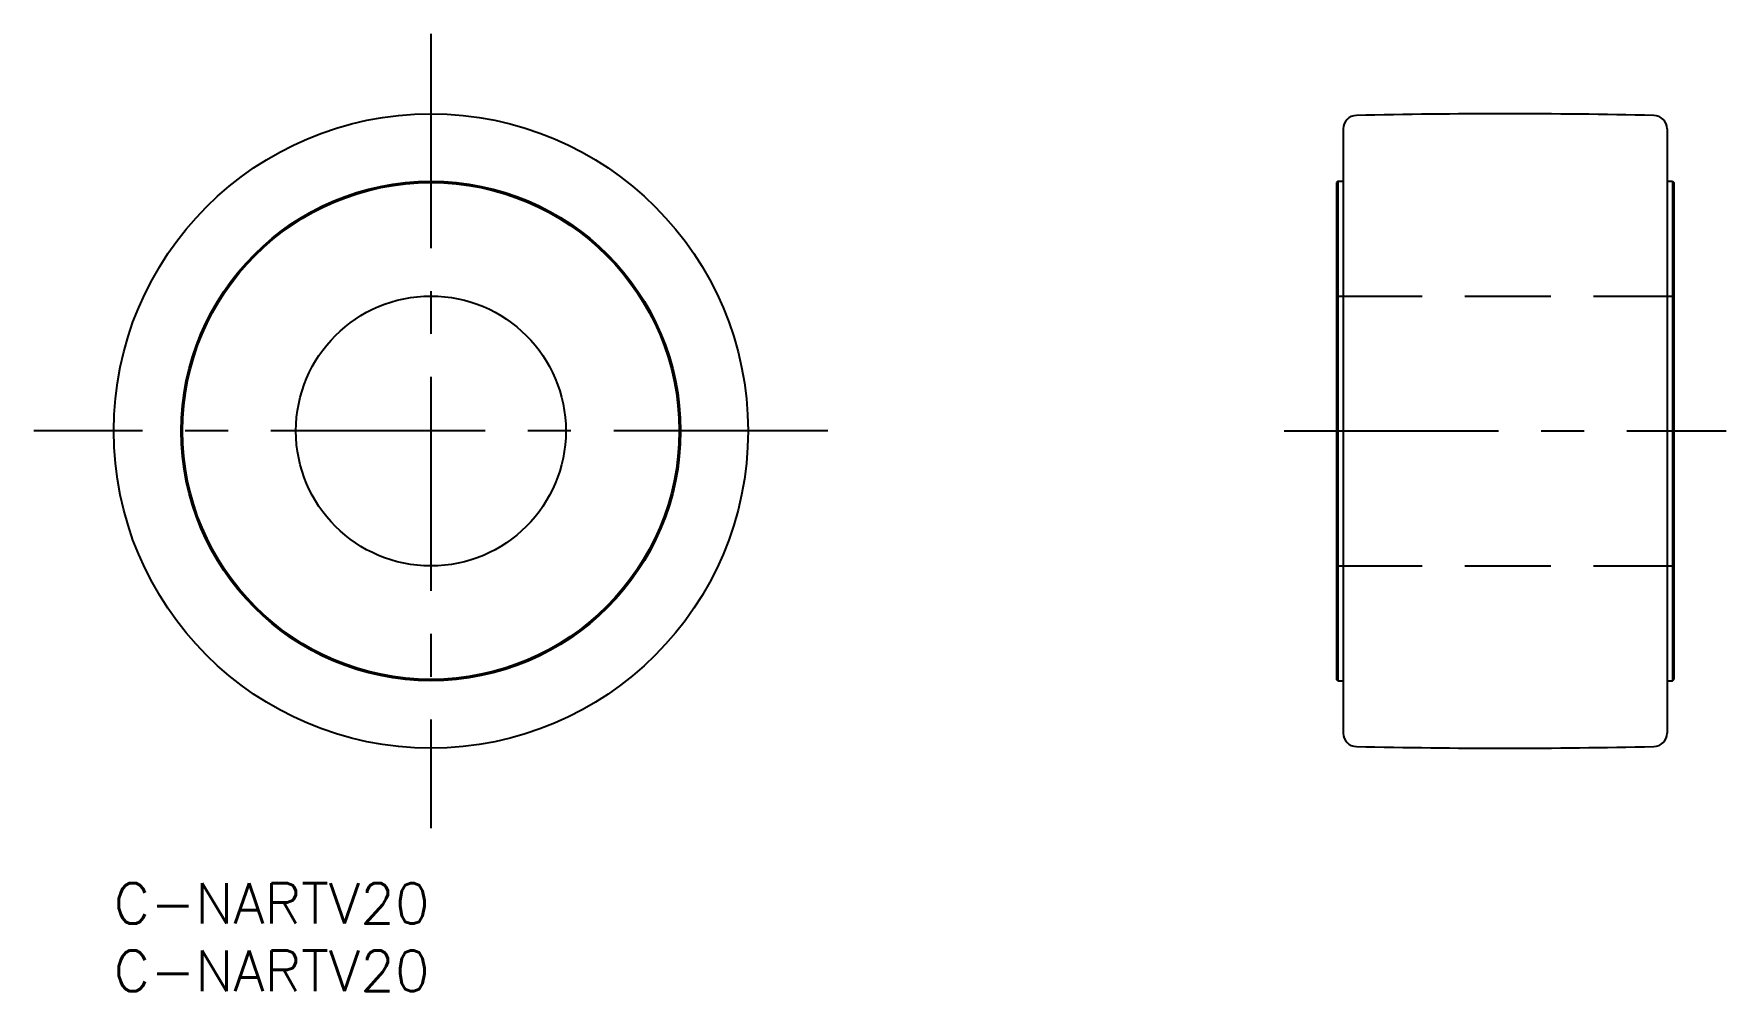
# Model space of a CAD drawing. Extents: x -6 to 119, y -8 to 63.
import ezdxf

# ---------------------------------------------------------------- set-up
doc = ezdxf.new("R2010")
doc.units = 0
doc.header["$LTSCALE"] = 0.5
doc.linetypes.add('CENTER', pattern=[50.8, 31.75, -6.35, 6.35, -6.35])
doc.linetypes.add('DASHED', pattern=[19.05, 12.7, -6.35])
for name, color, linetype in [('MSM_CENTER', 1, 'CENTER'), ('MSM_CONTINUOUS', 7, 'CONTINUOUS'), ('MSM_DASHED', 4, 'DASHED'), ('MSM_PART_NUMBER', 7, 'CONTINUOUS')]:
    doc.layers.add(name, color=color, linetype=linetype)
doc.styles.get("Standard").update_dxf_attribs({"font": 'txt.shx', "height": 3, "bigfont": 'bigfont.shx'})

# ---------------------------------------------------------------- blocks, each defined once
blk = doc.blocks.new('*U14')
at = {"layer": 'MSM_PART_NUMBER'}
blk.add_text('C-NARTV20', height=3, dxfattribs=at).set_placement((0, -3))
blk = doc.blocks.new('*U15')
at = {"layer": 'MSM_PART_NUMBER'}
blk.add_text('C-NARTV20', height=3, dxfattribs=at).set_placement((0, -8))

msp = doc.modelspace()

# ---------------------------------------------------------------- linework, layer by layer
at = {"layer": 'MSM_CENTER'}
for p, q in [((23.5, 62.92), (23.5, 4.08)), ((52.92, 33.5), (-5.92, 33.5)), ((86.73, 33.5), (119.48, 33.5))]:
    msp.add_line(p, q, dxfattribs=at)
at = {"layer": 'MSM_CONTINUOUS'}
for p, q in [((91.1, 55.88), (91.1, 11.12)), ((115.1, 55.88), (115.1, 11.12)), ((90.7, 52), (90.6, 51.9)), ((90.6, 51.9), (90.6, 15.1)), ((90.7, 52), (91.1, 52)), ((90.7, 52), (90.7, 15)), ((115.1, 52), (115.5, 52)), ((115.5, 52), (115.6, 51.9)), ((115.5, 52), (115.5, 15)), ((115.6, 51.9), (115.6, 15.1)), ((90.7, 15), (90.6, 15.1)), ((115.5, 15), (115.6, 15.1)), ((90.7, 15), (91.1, 15)), ((115.1, 15), (115.5, 15))]:
    msp.add_line(p, q, dxfattribs=at)
for radius in [23.5, 18.5, 18.4, 10]:
    msp.add_circle((23.5, 33.5), radius, dxfattribs=at)
for centre, radius, start, end in [((92.1, 55.88), 1, 91.2631, 180), ((103.1, -443), 500, 88.7369, 91.2631), ((114.1, 55.88), 1, 0, 88.7369), ((92.1, 11.12), 1, 180, 268.7369), ((103.1, 510), 500, 268.7369, 271.2631), ((114.1, 11.12), 1, 271.2631, 0)]:
    msp.add_arc(centre, radius, start, end, dxfattribs=at)
at = {"layer": 'MSM_DASHED'}
for p, q in [((90.6, 43.5), (115.6, 43.5)), ((90.6, 23.5), (115.6, 23.5))]:
    msp.add_line(p, q, dxfattribs=at)

# ---------------------------------------------------------------- block references
at = {"layer": 'MSM_CONTINUOUS'}
for name in ['*U14', '*U15']:
    msp.add_blockref(name, (0, 0), dxfattribs=at)

doc.saveas('drawing.dxf')
